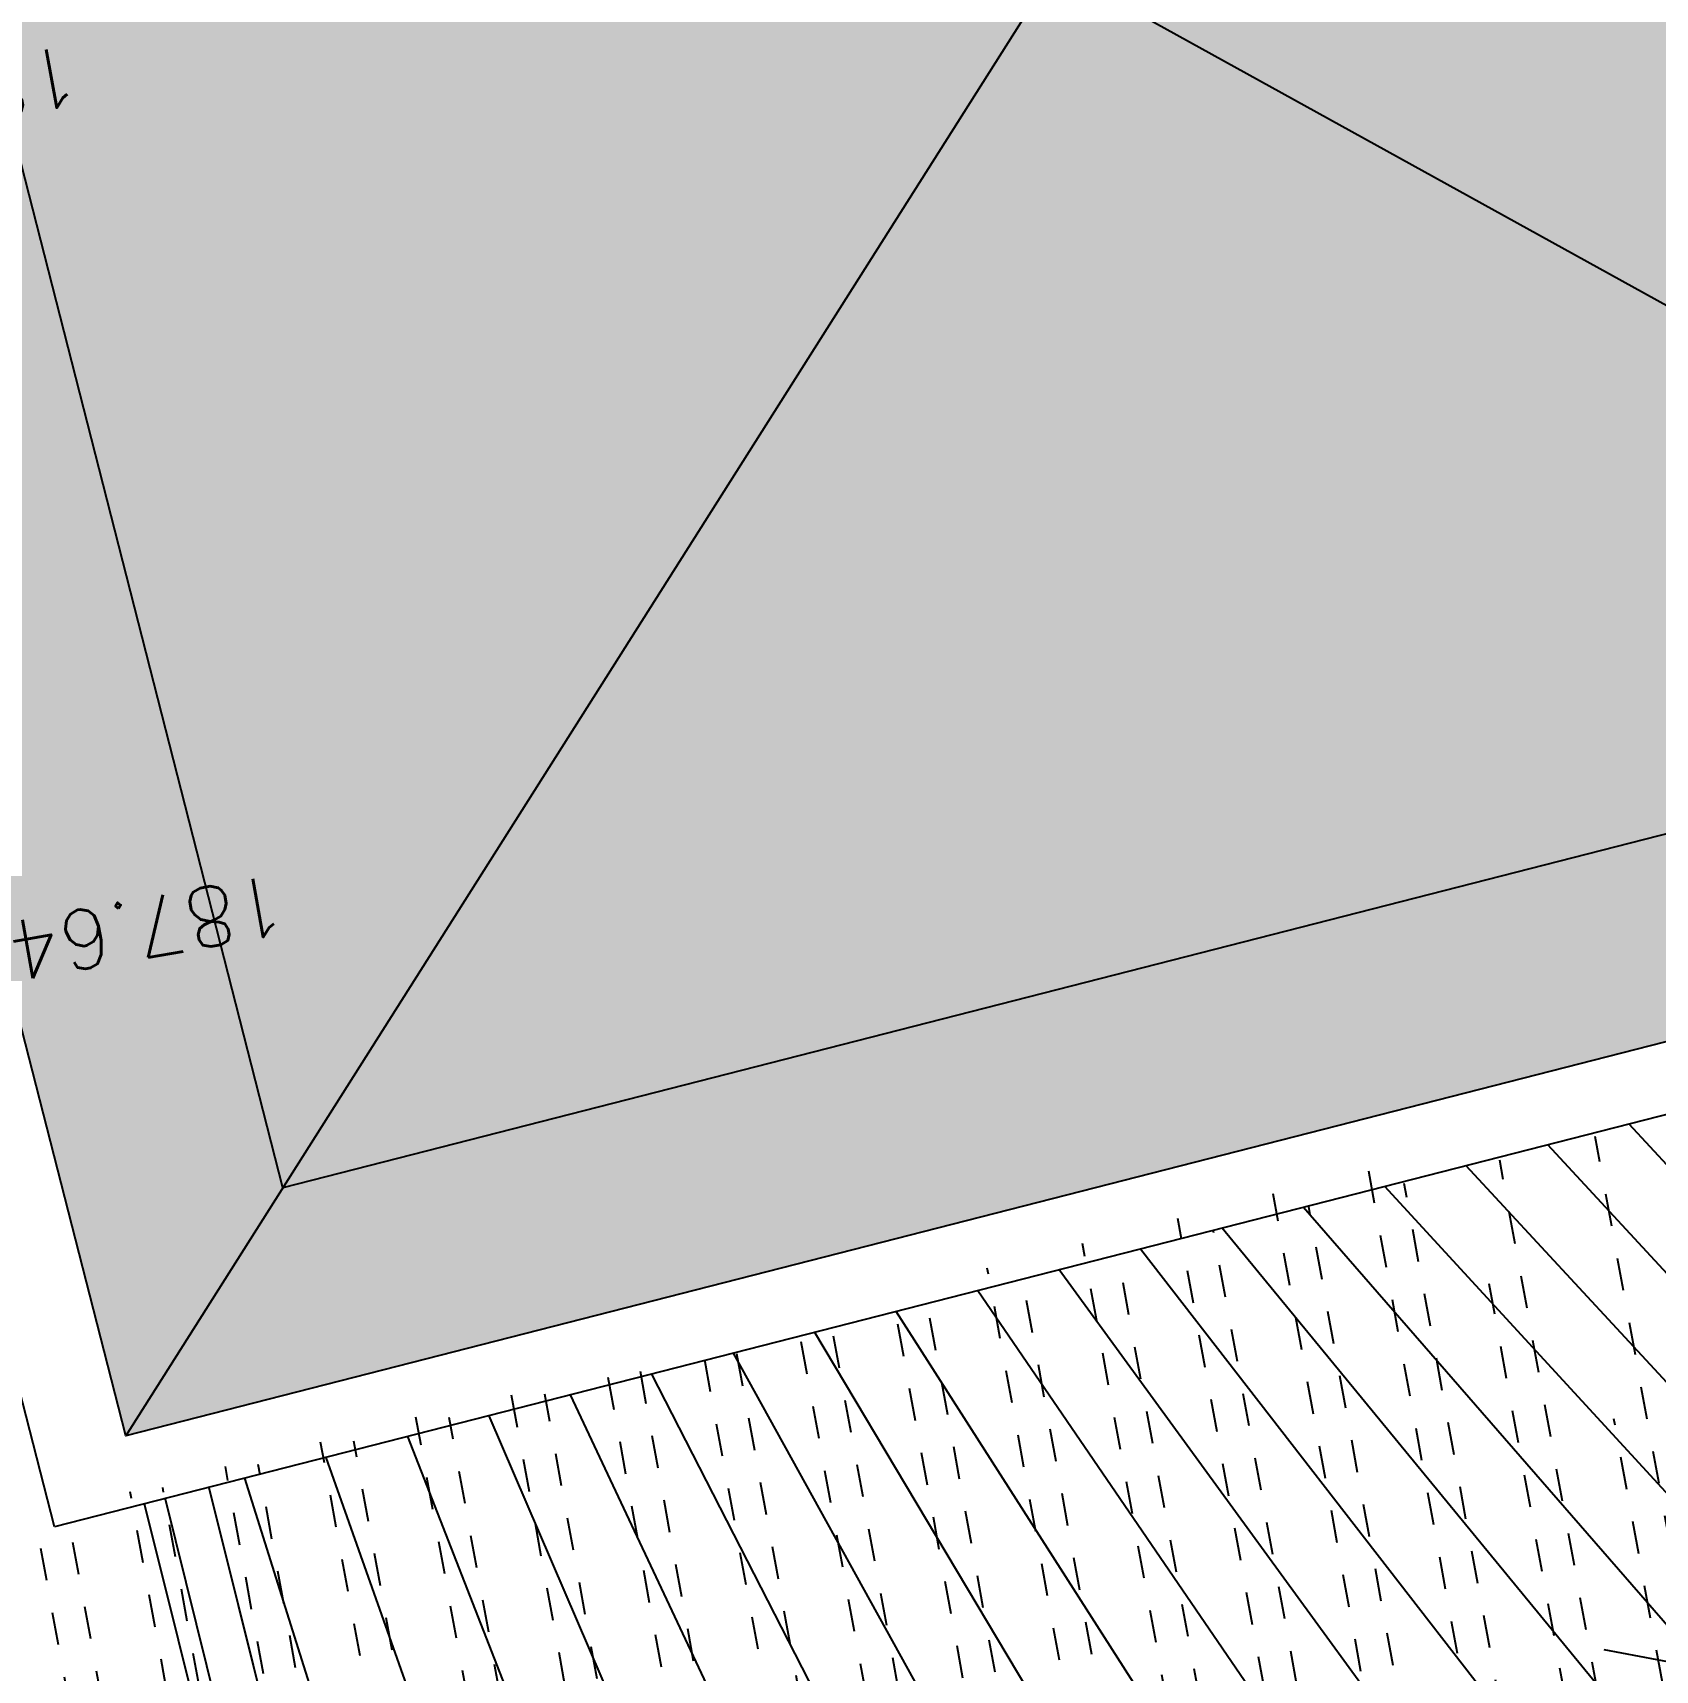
# Model space of a CAD drawing. Extents: x 0 to 613264, y -387505 to 675.
# Drawn here: x 504608 to 513905, y -293092 to -283705 of the extents above; entities that cross this region are included whole.
import ezdxf
from ezdxf.enums import TextEntityAlignment as Align
from ezdxf.lldxf.tags import DXFTag

# ---------------------------------------------------------------- set-up
doc = ezdxf.new("R2010")
doc.units = 0
for name, color, linetype, plot in [('Fond topo - N', 252, 'Continuous', False), ('Fond topo - NCACHE', 252, 'Continuous', False), ('Fond topo - ZCACHE', 252, 'Continuous', False)]:
    doc.layers.add(name, color=color, linetype=linetype, plot=plot)
doc.layers.add('Fond topo - PSEUIL', color=252, linetype='Continuous', lineweight=50)
for name, color, linetype in [('Fond topo - ZSEUIL', 252, 'Continuous'), ('prlm-VRD', 2, 'Continuous'), ('SA - bât E', 252, 'Continuous'), ('SA - béton balayé', 252, 'Continuous'), ('SA - EBC', 252, 'Continuous'), ('SA - platelage bois', 252, 'Continuous')]:
    doc.layers.add(name, color=color, linetype=linetype)
doc.styles.add('SIMPLEX', font='simplex_.ttf', dxfattribs={"height": 1.25})
tags = doc.linetypes.add('CACHE2', pattern=[4.762499928474426, 3.174999952316284, -1.587499976158142]).pattern_tags.tags
tags[6:7] = [DXFTag(74, 4), DXFTag(75, 0), DXFTag(340, '0'), DXFTag(46, 0.0), DXFTag(50, 0.0), DXFTag(44, 0.0), DXFTag(45, 0.0)]
tags[4:5] = [DXFTag(74, 4), DXFTag(75, 0), DXFTag(340, '0'), DXFTag(46, 0.0), DXFTag(50, 0.0), DXFTag(44, 0.0), DXFTag(45, 0.0)]

# ---------------------------------------------------------------- blocks, each defined once
blk = doc.blocks.new('PTOPO')
at = {"layer": 'Fond topo - NCACHE', "style": 'SIMPLEX'}
blk.add_attdef('MAT', text='', height=0.34, dxfattribs=at).set_placement((0.09999999986030161, -0.09999999962747097), align=Align.TOP_LEFT)
at = {"layer": 'Fond topo - ZCACHE', "style": 'SIMPLEX'}
blk.add_attdef('ALT', (0.09999999986030161, 0.09999999962747097), '', height=0.34, dxfattribs=at)
blk = doc.blocks.new('A$C1F970F0F')
at = {"layer": 'SA - bât E'}
h = blk.add_hatch(dxfattribs=at)
h.set_pattern_fill('ARDOISES4', color=256, scale=40.00000059999999, angle=-255.523604463151, style=0, pattern_type=2)
h.set_pattern_definition([(194.476395536849, (-277130161.1279894, -473864756.7787022), (-28.73078359319865, -48.72927426220082), [20.00000029999999, -20.00000029999999]), (194.476395536849, (-277130161.5279592, -473864755.2295011), (-28.73078359319865, -48.72927426220082), [20.00000029999999, -20.00000029999999]), (104.476395536849, (-277130180.4930039, -473864761.7783249), (-48.72927426220082, 28.73078359319865), [19.20000028799999, -20.800000312]), (104.476395536849, (-277130185.6926115, -473864741.6387098), (-48.72927426220082, 28.73078359319865), [19.20000028799999, -20.800000312]), (194.476395536849, (-277130185.2926416, -473864743.187911), (-28.73078359319865, -48.72927426220082), [20.00000029999999, -20.00000029999999]), (194.476395536849, (-277130185.6926115, -473864741.6387098), (-28.73078359319865, -48.72927426220082), [20.00000029999999, -20.00000029999999]), (104.476395536849, (-277130161.5279592, -473864755.2295011), (-48.72927426220082, 28.73078359319865), [38.40000057599999, -1.600000023999999])])
h.paths.add_polyline_path([(3894.158409256344, 7295.289658477819), (3891.059177244926, 7299.911205017861, -0.1009790743820487), (3887.328715366899, 7311.949404441553), (3885.834567499327, 7312.28027791657, -0.08124378257747558), (3871.112975300595, 7318.43376797852), (3883.411952209948, 7337.280680041151)])
h.paths.add_polyline_path([(4263.871506176062, 5850.661861870922), (4268.222820446937, 5833.659408768248), (4392.311239579913, 5348.792681197093), (4403.412384314286, 5305.415742579001, 0.2295057473976553), (4400.983939670979, 5278.034961560322), (4401.344410907905, 5277.127972714791, 0.1186542678047768), (4387.550162488463, 5258.559841698173), (4271.773479733791, 5322.631894884073), (4144.459658157512, 5820.101655121211)])
h.paths.add_polyline_path([(3792.020507308443, 7197.232727822652), (3871.112975300595, 7318.43376797852, 0.08904084685957374), (3887.328715280253, 7311.949403984024), (3887.44042460756, 7310.979822037581, 0.1379492769130424), (3894.158409256344, 7295.289658477819), (4037.027645911516, 6737.038213737584), (3917.615797761254, 6706.478006918029)])
h.paths.add_polyline_path([(4400.348076652384, 5279.880236559031), (4400.073294571393, 5280.816753393781), (4399.827639263816, 5281.761328394186), (4399.611346335195, 5282.713056554491), (4399.42462328581, 5283.671024731639), (4399.267648715508, 5284.634314829057), (4399.1405736554, 5285.60200307053), (4399.043519580353, 5286.57316189319), (4398.976579661655, 5287.546859805075), (4398.939818147234, 5288.522163493044), (4398.933270155778, 5289.498137861768), (4398.956942096114, 5290.473846996965, -0.03097544094256945), (4399.352940402355, 5294.355344840445), (4399.526792909746, 5295.31573225471), (4399.730296349298, 5296.270276831204), (4399.963255464456, 5297.218063026687), (4400.225446800973, 5298.158182438927), (4400.516619244183, 5299.089733515376), (4400.836493318109, 5300.01182310771), (4403.412384314286, 5305.415742579001), (4419.999717337565, 5240.601911349615), (4387.550162488463, 5258.559841698173, -0.1108113214576719), (4400.184786791218, 5276.129359993643), (4401.344411004957, 5277.127972601624), (4400.983939670979, 5278.034961560322), (4400.651722044839, 5278.952676322647)])
h = blk.add_hatch(dxfattribs=at)
h.set_pattern_fill('TUILE3', color=256, scale=30.0000012, angle=-255.523604463151, style=0, pattern_type=2)
h.set_pattern_definition([(104.476395536849, (-277130161.1279894, -473864756.7787022), (-36.5469566103245, 21.54808823360117), [6.000000239999999, -24.00000096]), (149.476395536849, (-277130167.0325153, -473864745.9096367), (-29.04752241429958, -7.499434186383175), [8.485281639411253, -33.94112685764502]), (194.476395536849, (-277130174.3419067, -473864741.600019), (-21.54808823360117, -36.5469566103245), []), (239.476395536849, (-277130170.032289, -473864734.2906277), (7.499434186383174, -29.04752241429958), [8.485281639411252, -33.94112685764501]), (131.041446736849, (-277130162.6278762, -473864750.9691978), (-7.49943421129677, 29.04752240911624), [6.70800026832, -60.37404172496157]), (77.91134433684897, (-277130170.032289, -473864734.2906277), (-7.499434162074093, 29.04752242182446), [6.70800026832, -60.37404172496157])])
h.paths.add_polyline_path([(3548.362417645255, 5722.975305923487), (3345.988932395476, 6513.735396718293), (3792.020507308443, 7197.232727822652), (3917.615797761254, 6706.478006918029), (3420.979609354826, 6579.377515196006), (3647.823469613824, 5693.001163425181), (3647.955665290863, 5693.006860332644), (4144.459658157512, 5820.101655121211), (4271.773479733791, 5322.631894884073)])
h = blk.add_hatch(dxfattribs=at)
h.set_pattern_fill('ARDOISES4', color=256, scale=40.00000059999999, angle=-75.52360446315105, style=0, pattern_type=2)
h.set_pattern_definition([(14.47639553684895, (-277130161.1279894, -473864756.7787022), (28.73078359319869, 48.72927426220079), [20.0000003, -20.0000003]), (14.47639553684895, (-277130160.7280196, -473864758.3279034), (28.73078359319869, 48.72927426220079), [20.0000003, -20.0000003]), (284.4763955368489, (-277130141.7629749, -473864751.7790796), (48.72927426220079, -28.73078359319869), [19.20000028799999, -20.80000031199999]), (284.4763955368489, (-277130136.5633674, -473864771.9186946), (48.72927426220079, -28.73078359319869), [19.20000028799999, -20.80000031199999]), (14.47639553684895, (-277130136.9633372, -473864770.3694935), (28.73078359319869, 48.72927426220079), [20.0000003, -20.0000003]), (14.47639553684895, (-277130136.5633674, -473864771.9186946), (28.73078359319869, 48.72927426220079), [20.0000003, -20.0000003]), (284.4763955368489, (-277130160.7280196, -473864758.3279034), (48.72927426220079, -28.73078359319869), [38.40000057599999, -1.600000023999999])])
h.paths.add_polyline_path([(2479.020630617319, 6977.865011793075), (2626.452881901957, 6898.937473235348), (3105.600049591822, 5023.379425859004), (3015.608395762265, 4881.186243193044)])
h.paths.add_polyline_path([(3846.089590560668, 6038.960307619137), (3646.17616957058, 5834.459712162015), (3645.493868882945, 5833.761755405602), (3487.313150140795, 6451.841734124634), (3761.821211887602, 6368.233041649026)])
h.paths.add_polyline_path([(3420.979609354826, 6579.377515196006), (3421.145871276309, 6579.391917033618), (3487.313150140795, 6451.841734124634), (3645.493868882945, 5833.761755405602), (3646.182732206646, 5833.938051163026), (3647.955312444629, 5693.034905043155), (3647.823469613824, 5693.001163425181)])
h = blk.add_hatch(dxfattribs=at)
h.set_pattern_fill('TUILE3', color=256, scale=30.0000012, angle=-75.52360446315105, style=0, pattern_type=2)
h.set_pattern_definition([(284.4763955368489, (-277130161.1279894, -473864756.7787022), (36.54695661032448, -21.5480882336012), [6.000000239999999, -24.00000096]), (329.4763955368489, (-277130155.2234634, -473864767.6477677), (29.04752241429959, 7.499434186383152), [8.48528163941125, -33.94112685764501]), (14.47639553684895, (-277130147.9140722, -473864771.9573854), (21.54808823360121, 36.54695661032448), []), (59.47639553684895, (-277130152.2236898, -473864779.2667767), (-7.499434186383152, 29.04752241429959), [8.485281639411252, -33.94112685764502]), (311.041446736849, (-277130159.6281025, -473864762.5882067), (7.499434211296744, -29.04752240911624), [6.708000268319999, -60.37404172496156]), (257.9113443368489, (-277130152.2236898, -473864779.2667767), (7.499434162074065, -29.04752242182447), [6.708000268319999, -60.37404172496156])])
h.paths.add_polyline_path([(3345.988932395476, 6513.735396718293), (3548.362417645255, 5722.975305923487), (3105.600049591822, 5023.379425859004), (2626.452881901957, 6898.937473235348)])
h.paths.add_polyline_path([(3406.569519840973, 6033.693574502619), (3433.826034561609, 5927.190669755324), (3491.952844188958, 5942.066641877578), (3464.696329485651, 6048.569546716379)])
h.paths.add_polyline_path([(3213.898826543465, 6079.744223633905), (3199.022896832505, 6137.870867431794), (3140.89625310203, 6122.994937826552), (3155.772182704155, 6064.868293954486)])
h = blk.add_hatch(dxfattribs=at)
h.set_pattern_fill('ARDOISES4', color=256, scale=40.00000059999999, angle=-345.5235892043621, style=0, pattern_type=2)
h.set_pattern_definition([(104.476410795638, (-277130161.1279894, -473864756.7787022), (-48.72928191366955, 28.73077061580697), [20.0000003, -20.0000003]), (104.476410795638, (-277130159.5787883, -473864756.378732), (-48.72928191366955, 28.73077061580697), [20.0000003, -20.0000003]), (14.47641079563799, (-277130166.1276172, -473864737.4136891), (28.73077061580697, 48.72928191366956), [19.20000028799999, -20.800000312]), (14.47641079563799, (-277130145.9880036, -473864732.2140761), (28.73077061580697, 48.72928191366956), [19.20000028799999, -20.800000312]), (104.476410795638, (-277130147.5372046, -473864732.6140463), (-48.72928191366955, 28.73077061580697), [20.0000003, -20.0000003]), (104.476410795638, (-277130145.9880036, -473864732.2140761), (-48.72928191366955, 28.73077061580697), [20.0000003, -20.0000003]), (14.47641079563799, (-277130159.5787883, -473864756.378732), (28.73077061580697, 48.72928191366956), [38.40000057599999, -1.600000023999999])])
h.paths.add_polyline_path([(4271.773479733791, 5322.631894884073), (4387.550162488463, 5258.559841698173), (4419.999717337565, 5240.601911349615), (4384.203868131403, 5231.440939765741), (3015.608395762265, 4881.186243193044), (3105.600049591822, 5023.379425859004), (4271.966155124646, 5321.879029708442)])
h.paths.add_polyline_path([(3647.955312444629, 5693.034905043155), (3646.182732206646, 5833.938051163026), (3646.17616957058, 5834.459712162015), (3846.089590560668, 6038.960307619137), (4110.507019179411, 5952.769192635757), (4263.871506193392, 5850.661861962427), (4144.459658174841, 5820.101655212717)])
h = blk.add_hatch(dxfattribs=at)
h.set_pattern_fill('TUILE3', color=256, scale=30.0000012, angle=-345.5235892043621, style=0, pattern_type=2)
h.set_pattern_definition([(14.47641079563799, (-277130161.1279894, -473864756.7787022), (21.54807850055717, 36.54696234892619), [6.000000239999999, -24.00000096]), (59.476410795638, (-277130150.2589254, -473864750.8741734), (-7.499441922206021, 29.04752041707842), [8.485281639411248, -33.941126857645]), (104.476410795638, (-277130145.9493097, -473864743.5647809), (-36.54696234892619, 21.54807850055717), []), (149.476410795638, (-277130138.6399173, -473864747.8743966), (-29.04752041707842, -7.499441922206021), [8.48528163941125, -33.94112685764501]), (41.04146199563802, (-277130155.3184853, -473864755.2788138), (29.04752041189507, 7.499441947119626), [6.708000268319999, -60.37404172496156]), (347.9113595956379, (-277130138.6399173, -473864747.8743966), (29.04752042460331, 7.499441897896943), [6.708000268320001, -60.37404172496158])])
h.paths.add_polyline_path([(4271.773479733791, 5322.631894884073), (4271.966155124646, 5321.879029708442), (3105.600049591822, 5023.379425859004), (3548.362417645255, 5722.975305923487)])
at = {"layer": 'SA - béton balayé'}
h = blk.add_hatch(dxfattribs=at)
h.set_pattern_fill('BETON_BALAYE', color=256, scale=49.99999999999999, angle=-10.72360141139323, style=0, pattern_type=2)
h.set_pattern_definition([(349.2763985886067, (-277130161.1279894, -473864756.7787022), (117.3825536141096, 28.65896207176165), [749.9999999999999, -99.99999999999999, 250, -49.99999999999999]), (349.2763985886067, (-277130091.1375459, -473864744.5890418), (-36.75306622226226, 74.64222748057564), [150, -16.5, 299.9999999999999, -37.49999999999999]), (349.2763985886067, (-277130128.6565508, -473864719.6726964), (261.6928111209335, -15.46358973923611), [399.9999999999999, -69.99999999999999, 200, -49.99999999999999])])
edge = h.paths.add_edge_path()
edge.add_line((4573.130290087724, 3163.502218191653), (4572.587388874553, 3138.551197714189))
edge.add_line((4572.587388874553, 3138.551197714189), (4335.959790310385, 3161.627618007976))
edge.add_line((4335.959790310386, 3161.627618007976), (4101.711702543556, 3216.883656783785))
edge.add_line((4101.711702543555, 3216.883656783785), (3794.121073818753, 3350.614405995801))
edge.add_line((3794.121073818752, 3350.614405995801), (3488.001073872328, 3650.057357819608))
edge.add_line((3488.001073872328, 3650.057357819608), (3439.443776489608, 3561.741255544226))
edge.add_line((3439.443776489609, 3561.741255544226), (3263.06660252163, 3715.505841009586))
edge.add_line((3263.06660252163, 3715.505841009587), (3382.031087821121, 3851.965219138008))
edge.add_arc((3273.82032922416, 3950.53184195427), 146.372632037321, 317.6703507273745, 373.4087672985062)
edge.add_line((3416.202902650932, 3984.475180091787), (3274.535089319977, 4543.10055028774))
edge.add_line((3274.535089319977, 4543.100550287741), (4114.862525458211, 4759.238307391579))
edge.add_line((4114.862525458211, 4759.238307391578), (4195.880464718542, 4448.19375310233))
edge.add_arc((5350.090997825002, 4851.219383762675), 1222.551272422988, 199.2481093145573, 237.5753866648528)
edge.add_line((4694.571897263747, 3819.266709212514), (4745.451040933751, 3782.601481191716))
edge.add_line((4745.451040933751, 3782.601481191716), (4573.130290087724, 3163.502218191653))
at = {"layer": 'SA - EBC'}
h = blk.add_hatch(dxfattribs=at)
h.set_pattern_fill('_USER', color=256, scale=74.99999999999999, angle=-325.7236014113932, style=0, pattern_type=0)
h.set_pattern_definition([(34.27639858860678, (-277130161.1279894, -473864756.7787022), (-42.238928459823, 61.97477650275113), [])])
edge = h.paths.add_edge_path()
edge.add_line((5801.470568619522, -3162.013069131843), (4083.559282644929, -3271.123614088357))
edge.add_line((4083.559282644929, -3271.123614088356), (4014.481307725509, -3717.332461968055))
edge.add_line((4014.48130772551, -3717.332461968055), (3135.517961824245, -3810.19300101904))
edge.add_line((3135.517961824245, -3810.19300101904), (2274.245008604417, -3693.648081323564))
edge.add_line((2274.245008604417, -3693.648081323564), (1554.636776175834, -3420.099318784944))
edge.add_arc((2508.775769578408, -2315.674454232369), 1459.498372788833, 157.1868533427094, 229.1754823893534, ccw=False)
edge.add_arc((1966.013830892235, -2087.371785851423), 870.6752834691503, 94.3015183869224, 157.1868533106914, ccw=False)
edge.add_line((1900.708697991695, -1219.149067345796), (2859.239020416566, -1223.495634912559))
edge.add_arc((3100.860739749298, 1265.329539486049), 2500.526305395239, 264.4549516394795, 302.9422754293212)
edge.add_arc((4209.331858878893, -445.3369775435177), 462.1229708170858, 302.9422754305585, 376.8336969250394)
edge.add_arc((2214.122706379954, -1049.006753214115), 2546.655714682971, 16.8336969158998, 38.14703645440247)
edge.add_arc((3041.32627014761, -399.2990096244524), 1494.806919462396, 38.14703657403813, 72.97328584086019)
edge.add_line((3479.031970107599, 1029.988031775616), (2182.437305702805, 1414.38613606858))
edge.add_line((2182.437305702805, 1414.38613606858), (1056.590900019184, 1822.819186472099))
edge.add_arc((1766.412018482452, 3779.442320525911), 2081.398594438606, 212.7495497786225, 250.0603089288685, ccw=False)
edge.add_line((15.86575126143373, 2653.472571668582), (-104.0907319930869, 3091.26353710603))
edge.add_line((-104.0907319930869, 3091.26353710603), (-169.6986146466322, 3639.54836895815))
edge.add_line((-169.6986146466322, 3639.548368958149), (-35.58090533515337, 6158.014854826562))
edge.add_arc((-194.3533792400212, 7143.826589584332), 998.5156357593988, 279.1493507374978, 373.962283499627)
edge.add_arc((2392.201579171132, 7786.918955579627), 1666.786287877102, 172.6269749467245, 193.9622835974407, ccw=False)
edge.add_arc((-45.50651600643437, 8102.354993671941), 791.2455775503726, -7.373025019439765, 16.43829965925021)
edge.add_line((713.3969204091394, 8326.263765657093), (486.7428317772967, 9142.81155059313))
edge.add_line((486.7428317772967, 9142.811550593131), (1338.845530021721, 9564.23852196786))
edge.add_line((1338.845530021721, 9564.23852196786), (1632.623584095551, 8945.24637913095))
edge.add_line((1632.623584095551, 8945.246379130947), (1394.029444699765, 8829.874494032001))
edge.add_line((1394.029444699765, 8829.874494032001), (1731.997733793977, 8131.230781666551))
edge.add_arc((1233.216649704336, 7889.945865525577), 554.0766919865823, -19.640967550384175, 25.815335324856676, ccw=False)
edge.add_line((1755.055695752756, 7703.706797235046), (1558.214479468655, 6807.520788570679))
edge.add_line((1558.214479468655, 6807.52078857068), (1570.021725572625, 6609.158708993335))
edge.add_line((1570.021725572625, 6609.158708993335), (1852.913141606868, 5734.125706863067))
edge.add_line((1852.913141606869, 5734.125706863067), (2726.748207475315, 4020.986816292172))
edge.add_line((2726.748207475315, 4020.986816292172), (3802.352916265851, 4004.947770972833))
edge.add_arc((8355.58168857983, 5950.706307988518), 4951.552134169374, 203.138762427905, 230.8301436200186)
edge.add_arc((13583.66465597079, 12367.85935474512), 13228.79229856088, 230.8301435441083, 233.1638398044412)
edge.add_line((5652.622255943647, 1780.153648245416), (4998.697813068342, 1820.441475819727))
edge.add_line((4998.697813068342, 1820.441475819727), (4863.841220233488, 767.0816613875431))
edge.add_line((4863.841220233488, 767.0816613875434), (5595.355488733695, 631.185878681516))
edge.add_line((5595.355488733695, 631.1858786815158), (5852.747939948536, -2020.707044821664))
edge.add_line((5852.747939948536, -2020.707044821665), (5881.394298709887, -2966.563612924887))
edge.add_line((5881.394298709887, -2966.563612924887), (5801.470568619523, -3162.013069131842))
at = {"layer": 'SA - platelage bois'}
h = blk.add_hatch(dxfattribs=at)
h.set_pattern_fill('PASSERELLE', color=256, scale=150, angle=-79.57359988551433, style=0, pattern_type=2)
h.set_pattern_definition([(280.4264001144857, (-277130161.1279894, -473864756.7787022), (55.32121061969438, 10.17969329456503), []), (280.4264001144857, (-277130142.6875859, -473864753.3854711), (55.32121061969438, 10.17969329456503), [18.75, -18.75]), (280.4264001144857, (-277130124.2471823, -473864749.99224), (55.32121061969438, 10.17969329456503), [18.75, -18.75])])
edge = h.paths.add_edge_path()
edge.add_line((3063.271064738649, 4851.684372623134), (3139.216840417612, 4546.776468956746))
edge.add_arc((3152.820206314457, 4555.106972725631), 15.9514531239897, 211.4826976983378, 283.0710055548303)
edge.add_line((3156.427761419925, 4539.568813152249), (3993.206544525288, 4754.793833306665))
edge.add_line((3993.206544525288, 4754.793833306665), (3912.770836563361, 5069.090677656779))
at = {"layer": 'SA - bât E', "ltscale": 2.539999961853027}
for p, q in [((3548.362417645255, 5722.975305923487), (3015.608395762265, 4881.186243193044)), ((3548.362417645255, 5722.975305923487), (4419.999717337565, 5240.601911349615)), ((3038.082330867353, 4845.238002945669), (3114.72202796005, 4537.544136496314))]:
    blk.add_line(p, q, dxfattribs=at)
at = {"layer": 'SA - bât E', "linetype": 'CACHE2', "ltscale": 0.4000000059604645, "elevation": 9.999999999999998e-08, "flags": 128}
blk.add_lwpolyline([(2974.659767008017, 4829.006726932591), (2418.213405283731, 7003.281557872304), (3925.437278428904, 7389.014413898778), (4481.883640130314, 5214.739582963398)], close=True, dxfattribs=at)
at = {"layer": 'SA - bât E', "ltscale": 2.539999961853027, "elevation": 9.999999999999998e-08, "flags": 128}
for points in [[(4263.871506193392, 5850.661861962427), (4419.999717337565, 5240.601911349615), (3015.608395762265, 4881.186243193044), (2479.020630617319, 6977.865011793075), (3883.411952209948, 7337.280680041151), (4037.027645911516, 6737.038213737584)], [(4144.459658174841, 5820.101655212717), (4271.966155124646, 5321.879029708442), (3105.600049591822, 5023.379425859004), (2626.452881919286, 6898.937473326853), (3792.020507325773, 7197.232727914158), (3917.615797875636, 6706.478006896367)]]:
    blk.add_lwpolyline(points, dxfattribs=at)
at = {"layer": 'SA - bât E', "linetype": 'CACHE2', "ltscale": 0.4000000059604645, "elevation": 9.999999999999998e-08, "flags": 128}
blk.add_lwpolyline([(4452.334892019418, 5207.177386559537), (4456.106376456162, 5193.019677964793), (4539.290898113497, 4880.754781177904), (4529.606117787474, 4878.263791849953, -0.4042738193929284), (4508.401338944957, 4840.936919406146), (4510.89232816719, 4831.252139147537), (3136.051164681259, 4476.293386931019), (3134.448397641478, 4486.335895975069, -0.42298222584704), (3096.752414570803, 4508.238948616269), (3085.881970612184, 4505.442998953775), (3061.562964121085, 4599.99347727136), (3084.998062750949, 4606.970013221125), (3026.395763403571, 4842.247144597938)], format="xyb", dxfattribs=at)
at = {"layer": 'SA - bât E', "ltscale": 2.539999961853027, "elevation": 9.999999999999998e-08, "flags": 128}
blk.add_lwpolyline([(3063.271064738649, 4851.684372623134), (3130.274189216812, 4582.679519203951), (3139.216840286588, 4546.776469265921, 0.3229348678541993), (3156.427761419925, 4539.568813152249), (4465.619929094048, 4876.301670471899, 0.5150943750322462), (4475.848518965119, 4893.502921455572), (4396.12091621495, 5192.790952095364)], format="xyb", dxfattribs=at)
at = {"layer": 'SA - platelage bois', "elevation": 9.999999999999998e-08, "flags": 128}
blk.add_lwpolyline([(3063.271064738649, 4851.684372623134), (3139.216840417612, 4546.776468956746, 0.3229348614530793), (3156.427761419925, 4539.568813152249), (3993.206544525288, 4754.793833306665), (3912.770836563361, 5069.090677656779)], format="xyb", dxfattribs=at)
at = {"layer": 'Fond topo - PSEUIL', "ltscale": 2}
ref = blk.add_blockref('PTOPO', (2835.52631287486, 5608.119661788698), dxfattribs=dict(at, xscale=99.99999999999999, yscale=99.99999999999999, zscale=99.99999999999999, rotation=270.8480563950101))
ref.add_attrib('MAT', '1', (2764.51330376999, 5594.353074248157), dxfattribs={"layer": 'Fond topo - N', "color": 0, "ltscale": 2, "height": 20, "rotation": 190.3406586690782, "style": 'SIMPLEX'})
ref.add_attrib('ALT', '187.65', (2985.718460264638, 5678.951680951431), dxfattribs={"layer": 'Fond topo - ZSEUIL', "color": 0, "ltscale": 2, "height": 33.99999999999999, "rotation": 190.3406586690782, "style": 'SIMPLEX'})
ref = blk.add_blockref('PTOPO', (2948.823063121938, 5184.399795894127), dxfattribs=dict(at, xscale=100, yscale=100, zscale=100, rotation=270.6098184648913))
ref.add_attrib('MAT', '1', (2877.753426070076, 5170.928600889908), dxfattribs={"layer": 'Fond topo - N', "color": 0, "ltscale": 2, "height": 20, "rotation": 190.1024207201135, "style": 'SIMPLEX'})
ref.add_attrib('ALT', '187.64', (3104.180129348911, 5203.42957420268), dxfattribs={"layer": 'Fond topo - ZSEUIL', "color": 0, "ltscale": 2, "height": 33.99999999999999, "rotation": 190.1024207201135, "style": 'SIMPLEX'})

msp = doc.modelspace()

# ---------------------------------------------------------------- block references
at = {"layer": 'prlm-VRD', "xscale": 9.999999999999998, "yscale": 9.999999999999998, "zscale": 9.999999999999998}
msp.add_blockref('A$C1F970F0F', (474984.9359816406, -340561.1028248291, -9.999999999999997e-07), dxfattribs=at)

doc.saveas('drawing.dxf')
